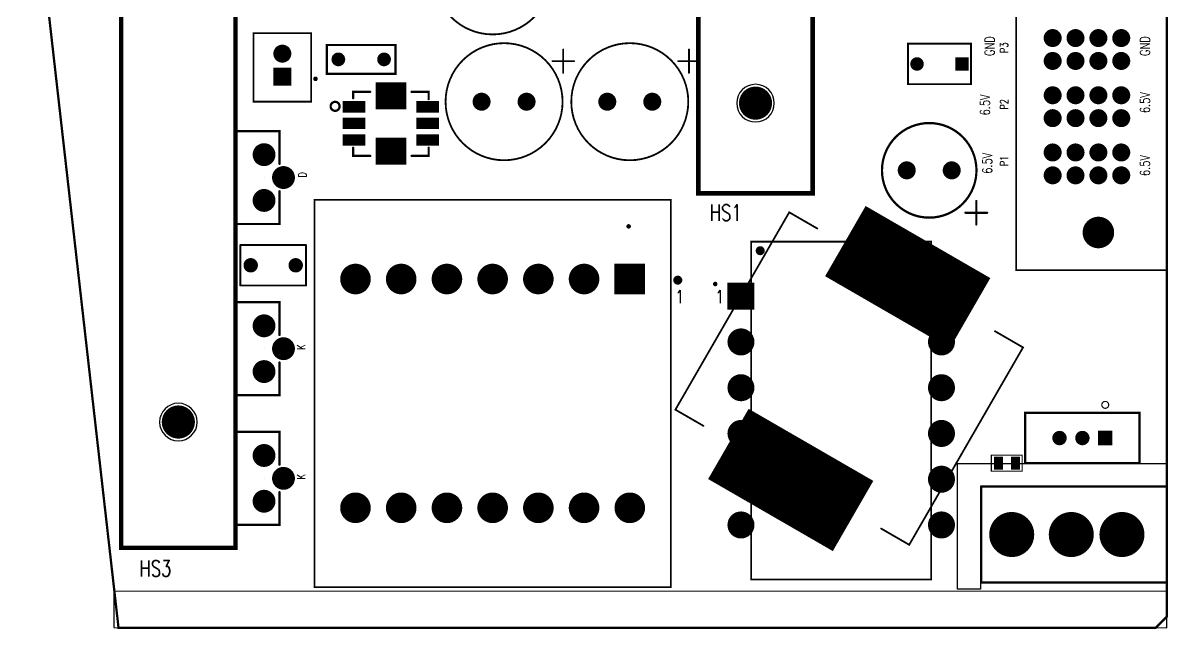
# Model space of a CAD drawing. Extents: x 0 to 127, y 0 to 167.
# Drawn here: x -0.1 to 127.1, y -0.1 to 67.2 of the extents above; entities that cross this region are included whole.
import ezdxf

# ---------------------------------------------------------------- set-up
doc = ezdxf.new("R2010")
doc.units = 0
for name, pattern in [('KEEPOUT_00011110$0', [2, 1, 1]), ('KEEPOUT_10000000$0', [2, 1, 1]), ('KEEPOUT_10011000$0', [2, 1, 1]), ('KEEPOUT_11000000$15000000', [2, 1, 1])]:
    doc.linetypes.add(name, pattern=pattern)
for name, color, linetype in [('2D_LINE_126', 222, 'CONTINUOUS'), ('BOARD_OUTLINE_00', 254, 'CONTINUOUS'), ('DRIL_NPLTE_THRU_01', 3, 'CONTINUOUS'), ('DRIL_PLTE_THRU_01', 3, 'CONTINUOUS'), ('DRIL_SYMBOL', 254, 'CONTINUOUS'), ('KEEPOUT_00', 1, 'CONTINUOUS'), ('KEEPOUT_01', 1, 'CONTINUOUS'), ('PADS_INNER', 106, 'CONTINUOUS'), ('PADS_TOP', 106, 'CONTINUOUS'), ('PART_TOP_2DLINE_126', 222, 'CONTINUOUS'), ('PART_TOP_TEXT_126', 222, 'CONTINUOUS'), ('TAG_00', 254, 'CONTINUOUS'), ('TAG_01', 254, 'CONTINUOUS'), ('TEXT_126', 222, 'CONTINUOUS')]:
    doc.layers.add(name, color=color, linetype=linetype)
doc.styles.add('W0$127', font='simplex', dxfattribs={"width": 0.75})
doc.styles.add('W0$1524', font='simplex', dxfattribs={"width": 0.75})
doc.styles.add('W0$2032', font='simplex', dxfattribs={"width": 0.75})
doc.styles.add('W0$254', font='simplex', dxfattribs={"width": 0.75})

# ---------------------------------------------------------------- blocks, each defined once
blk = doc.blocks.new('SMOOTH_0$254')
at = {"const_width": 0.127}
blk.add_lwpolyline([(-0.0635, 0, 1), (0.0635, 0, 1)], format="xyb", close=True, dxfattribs=at)
blk = doc.blocks.new('BOARD_3329')
at = {"layer": 'BOARD_OUTLINE_00', "const_width": 0.254}
blk.add_lwpolyline([(5.588, -10.84199), (10.58799, -5.842), (131.318, -5.842), (132.588, -7.112), (132.588, -156.972), (131.318, -158.242), (16.088106, -158.242), (5.588, -65.8368)], close=True, dxfattribs=at)
at = {"layer": 'BOARD_OUTLINE_00'}
for p in [(10.58799, -5.842), (131.318, -5.842), (132.588, -7.112), (5.588, -10.84199), (5.588, -65.8368), (132.588, -156.972), (16.088106, -158.242), (131.318, -158.242)]:
    blk.add_blockref('SMOOTH_0$254', p, dxfattribs=at)
blk = doc.blocks.new('SMOOTH_0$508')
at = {"const_width": 0.254}
blk.add_lwpolyline([(-0.127, 0, 1), (0.127, 0, 1)], format="xyb", close=True, dxfattribs=at)
blk = doc.blocks.new('DRAWING_3381')
at = {"layer": '2D_LINE_126', "const_width": 0.508}
blk.add_lwpolyline([(0, 0), (12.7, 0), (12.7, -108.585), (0, -108.585)], close=True, dxfattribs=at)
at = {"layer": '2D_LINE_126'}
for p in [(0, 0), (12.7, 0), (0, -108.585), (12.7, -108.585)]:
    blk.add_blockref('SMOOTH_0$508', p, dxfattribs=at)
blk = doc.blocks.new('DRAWING_3383')
at = {"layer": '2D_LINE_126', "const_width": 0.508}
blk.add_lwpolyline([(0, 0), (12.7, 0), (12.7, -83.82), (0, -83.82)], close=True, dxfattribs=at)
at = {"layer": '2D_LINE_126'}
for p in [(0, 0), (12.7, 0), (0, -83.82), (12.7, -83.82)]:
    blk.add_blockref('SMOOTH_0$508', p, dxfattribs=at)
blk = doc.blocks.new('KEEPOUT_17')
at = {"layer": 'KEEPOUT_01', "linetype": 'KEEPOUT_11000000$15000000'}
blk.add_lwpolyline([(9.525, -19.685), (9.525, 88.9), (-3.175, 88.9), (-3.175, -19.685)], close=True, dxfattribs=at)
blk = doc.blocks.new('KEEPOUT_32')
at = {"layer": 'KEEPOUT_00', "linetype": 'KEEPOUT_10000000$0'}
blk.add_lwpolyline([(-48.46, 0.04), (68.58, 0), (68.58, 4.03), (-48.46, 4.07)], close=True, dxfattribs=at)
blk = doc.blocks.new('KEEPOUT_43')
at = {"layer": 'KEEPOUT_01', "linetype": 'KEEPOUT_10000000$0'}
blk.add_lwpolyline([(0, 0), (0, 83.82), (12.7, 83.82), (12.7, 0)], close=True, dxfattribs=at)
blk = doc.blocks.new('KEEPOUT_3332')
at = {"layer": 'KEEPOUT_01', "linetype": 'KEEPOUT_10011000$0'}
blk.add_lwpolyline([(-0.1016, -0.381), (-2.667, -0.381), (-2.667, 13.5636), (20.4978, 13.5636), (20.4978, 11.0236), (-0.1016, 11.0236)], close=True, dxfattribs=at)
blk = doc.blocks.new('SMOOTH_0$25')
at = {"const_width": 0.125}
blk.add_lwpolyline([(-0.0625, 0, 1), (0.0625, 0, 1)], format="xyb", close=True, dxfattribs=at)
blk = doc.blocks.new('PART_BODY_TOP_3374')
at = {"layer": 'PART_TOP_2DLINE_126', "const_width": 0.25}
blk.add_lwpolyline([(-1.524, -1.7145), (-5.1562, -1.7145), (-5.1562, 3.1115), (5.1562, 3.1115), (5.1562, -1.7145), (1.524, -1.7145)], dxfattribs=at)
at = {"layer": 'TAG_00'}
blk.add_lwpolyline([(0, 0), (0, 0)], dxfattribs=at)
at = {"layer": 'TAG_01'}
blk.add_lwpolyline([(0, 0), (0, 0)], dxfattribs=at)
at = {"layer": 'PART_TOP_2DLINE_126'}
for p in [(-5.1562, 3.1115), (5.1562, 3.1115), (-5.1562, -1.7145), (-1.524, -1.7145), (1.524, -1.7145), (5.1562, -1.7145)]:
    blk.add_blockref('SMOOTH_0$25', p, dxfattribs=at)
at = {"layer": 'PART_TOP_TEXT_126', "style": 'W0$127', "width": 0.75}
blk.add_text('D', height=0.889, dxfattribs=at).set_placement((0, -4.699))
blk = doc.blocks.new('DRIL_SYMBOL_1$4')
at = {"layer": 'DRIL_SYMBOL', "const_width": 0.0508}
for points in [[(-0.254, 0), (0.254, 0)], [(0, -0.254), (0, 0.254)]]:
    blk.add_lwpolyline(points, dxfattribs=at)
blk = doc.blocks.new('DRIL_HOLE_1$4')
at = {"const_width": 0.7}
blk.add_lwpolyline([(-0.35, 0, 1), (0.35, 0, 1)], format="xyb", close=True, dxfattribs=at)
blk.add_blockref('DRIL_SYMBOL_1$4', (0, 0))
blk = doc.blocks.new('PAD_3')
at = {"const_width": 1.27}
blk.add_lwpolyline([(0, -0.635, 1), (0, 0.635, 1)], format="xyb", close=True, dxfattribs=at)
blk = doc.blocks.new('STK_TOP_22')
at = {"layer": 'DRIL_PLTE_THRU_01'}
blk.add_blockref('DRIL_HOLE_1$4', (0, 0), dxfattribs=at)
at = {"layer": 'PADS_INNER'}
blk.add_blockref('PAD_3', (0, 0), dxfattribs=at)
at = {"layer": 'PADS_TOP'}
blk.add_blockref('PAD_3', (0, 0), dxfattribs=at)
blk = doc.blocks.new('SYM_TOP_44')
for name, p in [('PART_BODY_TOP_3374', (0, 0)), ('STK_TOP_22', (-2.54, 0)), ('STK_TOP_22', (2.54, 0)), ('STK_TOP_22', (0, -2.159))]:
    blk.add_blockref(name, p)
blk = doc.blocks.new('PART_TOP_25')
blk.add_blockref('SYM_TOP_44', (0, 0))
blk = doc.blocks.new('PART_BODY_TOP_3338')
at = {"layer": 'PART_TOP_2DLINE_126', "const_width": 0.25}
blk.add_lwpolyline([(-1.524, -1.7145), (-5.1562, -1.7145), (-5.1562, 3.1115), (5.1562, 3.1115), (5.1562, -1.7145), (1.524, -1.7145)], dxfattribs=at)
at = {"layer": 'TAG_00'}
blk.add_lwpolyline([(0, 0), (0, 0)], dxfattribs=at)
at = {"layer": 'TAG_01'}
blk.add_lwpolyline([(0, 0), (0, 0)], dxfattribs=at)
at = {"layer": 'PART_TOP_2DLINE_126'}
for p in [(-5.1562, 3.1115), (5.1562, 3.1115), (-5.1562, -1.7145), (-1.524, -1.7145), (1.524, -1.7145), (5.1562, -1.7145)]:
    blk.add_blockref('SMOOTH_0$25', p, dxfattribs=at)
at = {"layer": 'PART_TOP_TEXT_126', "style": 'W0$127', "width": 0.75}
blk.add_text('K', height=0.889, dxfattribs=at).set_placement((-0.127, -4.572))
blk = doc.blocks.new('SYM_TOP_8')
for name, p in [('PART_BODY_TOP_3338', (0, 0)), ('STK_TOP_22', (-2.54, 0)), ('STK_TOP_22', (2.54, 0)), ('STK_TOP_22', (0, -2.159))]:
    blk.add_blockref(name, p)
blk = doc.blocks.new('PART_TOP_26')
blk.add_blockref('SYM_TOP_8', (0, 0))
blk = doc.blocks.new('PART_TOP_27')
blk.add_blockref('SYM_TOP_8', (0, 0))
blk = doc.blocks.new('SMOOTH_0$2032')
at = {"const_width": 0.1016}
blk.add_lwpolyline([(-0.0508, 0, 1), (0.0508, 0, 1)], format="xyb", close=True, dxfattribs=at)
blk = doc.blocks.new('PART_BODY_TOP_3336')
at = {"layer": 'PART_TOP_2DLINE_126', "const_width": 0.203}
blk.add_lwpolyline([(-3.5, 2.25), (3.5, 2.25), (3.5, -2.25), (-3.5, -2.25)], close=True, dxfattribs=at)
at = {"layer": 'PART_TOP_2DLINE_126'}
for p in [(-3.5, 2.25), (3.5, 2.25), (-3.5, -2.25), (3.5, -2.25)]:
    blk.add_blockref('SMOOTH_0$2032', p, dxfattribs=at)
blk = doc.blocks.new('DRIL_SYMBOL_0$8')
at = {"layer": 'DRIL_SYMBOL', "const_width": 0.0508}
for points in [[(-0.254, 0), (0.254, 0)], [(0, -0.254), (0, 0.254)]]:
    blk.add_lwpolyline(points, dxfattribs=at)
blk = doc.blocks.new('DRIL_HOLE_0$8')
at = {"const_width": 0.4}
blk.add_lwpolyline([(-0.2, 0, 1), (0.2, 0, 1)], format="xyb", close=True, dxfattribs=at)
blk.add_blockref('DRIL_SYMBOL_0$8', (0, 0))
blk = doc.blocks.new('PAD_8')
at = {"const_width": 0.75}
blk.add_lwpolyline([(0, -0.375, 1), (0, 0.375, 1)], format="xyb", close=True, dxfattribs=at)
blk = doc.blocks.new('PAD_11')
at = {"const_width": 1.5}
blk.add_lwpolyline([(-0.75, 0), (0.75, 0)], dxfattribs=at)
blk = doc.blocks.new('STK_TOP_9')
at = {"layer": 'DRIL_PLTE_THRU_01'}
blk.add_blockref('DRIL_HOLE_0$8', (0, 0), dxfattribs=at)
at = {"layer": 'PADS_INNER'}
blk.add_blockref('PAD_8', (0, 0), dxfattribs=at)
at = {"layer": 'PADS_TOP'}
blk.add_blockref('PAD_11', (0, 0), dxfattribs=at)
blk = doc.blocks.new('STK_TOP_10')
at = {"layer": 'DRIL_PLTE_THRU_01'}
blk.add_blockref('DRIL_HOLE_0$8', (0, 0), dxfattribs=at)
at = {"layer": 'PADS_INNER'}
blk.add_blockref('PAD_8', (0, 0), dxfattribs=at)
at = {"layer": 'PADS_TOP'}
blk.add_blockref('PAD_8', (0, 0), dxfattribs=at)
blk = doc.blocks.new('SYM_TOP_6')
for name, p in [('PART_BODY_TOP_3336', (0, 0)), ('STK_TOP_9', (-2.5, 0)), ('STK_TOP_10', (2.5, 0))]:
    blk.add_blockref(name, p)
blk = doc.blocks.new('PART_TOP_64')
blk.add_blockref('SYM_TOP_6', (0, 0))
blk = doc.blocks.new('SMOOTH_0$249936')
at = {"const_width": 0.124968}
blk.add_lwpolyline([(-0.062484, 0, 1), (0.062484, 0, 1)], format="xyb", close=True, dxfattribs=at)
blk = doc.blocks.new('PART_BODY_TOP_3350')
at = {"layer": 'PART_TOP_2DLINE_126', "const_width": 0.25}
blk.add_lwpolyline([(-3.81, 1.6), (3.81, 1.6), (3.81, -1.6), (-3.81, -1.6), (-3.81, 1.6)], dxfattribs=at)
at = {"layer": 'PART_TOP_2DLINE_126'}
for p in [(-3.81, 1.6), (-3.81, 1.6), (3.81, 1.6), (-3.81, -1.6), (3.81, -1.6)]:
    blk.add_blockref('SMOOTH_0$249936', p, dxfattribs=at)
blk = doc.blocks.new('DRIL_SYMBOL_0$8128')
at = {"layer": 'DRIL_SYMBOL', "const_width": 0.0508}
for points in [[(-0.254, 0), (0.254, 0)], [(0, -0.254), (0, 0.254)]]:
    blk.add_lwpolyline(points, dxfattribs=at)
blk = doc.blocks.new('DRIL_HOLE_0$8128')
at = {"const_width": 0.4064}
blk.add_lwpolyline([(-0.2032, 0, 1), (0.2032, 0, 1)], format="xyb", close=True, dxfattribs=at)
blk.add_blockref('DRIL_SYMBOL_0$8128', (0, 0))
blk = doc.blocks.new('PAD_12')
at = {"const_width": 0.762}
blk.add_lwpolyline([(0, -0.381, 1), (0, 0.381, 1)], format="xyb", close=True, dxfattribs=at)
blk = doc.blocks.new('STK_TOP_51')
at = {"layer": 'DRIL_PLTE_THRU_01'}
blk.add_blockref('DRIL_HOLE_0$8128', (0, 0), dxfattribs=at)
at = {"layer": 'PADS_INNER'}
blk.add_blockref('PAD_12', (0, 0), dxfattribs=at)
at = {"layer": 'PADS_TOP'}
blk.add_blockref('PAD_12', (0, 0), dxfattribs=at)
blk = doc.blocks.new('SYM_TOP_20')
for name, p in [('PART_BODY_TOP_3350', (0, 0)), ('STK_TOP_51', (-2.54, 0)), ('STK_TOP_51', (2.54, 0))]:
    blk.add_blockref(name, p)
blk = doc.blocks.new('PART_TOP_73')
blk.add_blockref('SYM_TOP_20', (0, 0))
blk = doc.blocks.new('PART_BODY_TOP_3345')
at = {"layer": 'PART_TOP_2DLINE_126', "const_width": 0.25}
blk.add_lwpolyline([(-5.325, -5), (5.325, -5), (5.325, 15.63), (-5.325, 15.63)], close=True, dxfattribs=at)
at = {"layer": 'PART_TOP_2DLINE_126'}
for p in [(-5.325, 15.63), (5.325, 15.63), (-5.325, -5), (5.325, -5)]:
    blk.add_blockref('SMOOTH_0$25', p, dxfattribs=at)
blk = doc.blocks.new('DRIL_SYMBOL_4')
at = {"layer": 'DRIL_SYMBOL', "const_width": 0.0508}
for points in [[(-0.254, 0), (0.254, 0)], [(0, -0.254), (0, 0.254)]]:
    blk.add_lwpolyline(points, dxfattribs=at)
blk = doc.blocks.new('DRIL_HOLE_4')
at = {"const_width": 2}
blk.add_lwpolyline([(-1, 0, 1), (1, 0, 1)], format="xyb", close=True, dxfattribs=at)
blk.add_blockref('DRIL_SYMBOL_4', (0, 0))
blk = doc.blocks.new('PAD_4')
at = {"const_width": 2.5}
blk.add_lwpolyline([(0, -1.25, 1), (0, 1.25, 1)], format="xyb", close=True, dxfattribs=at)
blk = doc.blocks.new('STK_TOP_37')
at = {"layer": 'DRIL_PLTE_THRU_01'}
blk.add_blockref('DRIL_HOLE_4', (0, 0), dxfattribs=at)
at = {"layer": 'PADS_INNER'}
blk.add_blockref('PAD_4', (0, 0), dxfattribs=at)
at = {"layer": 'PADS_TOP'}
blk.add_blockref('PAD_4', (0, 0), dxfattribs=at)
blk = doc.blocks.new('SYM_TOP_15')
for name, p in [('PART_BODY_TOP_3345', (0, 0)), ('STK_TOP_37', (0, 12.25)), ('STK_TOP_37', (0, 5.63)), ('STK_TOP_37', (0, 0))]:
    blk.add_blockref(name, p)
blk = doc.blocks.new('PART_TOP_74')
blk.add_blockref('SYM_TOP_15', (0, 0))
blk = doc.blocks.new('PART_BODY_TOP_3348')
at = {"layer": 'KEEPOUT_00', "linetype": 'KEEPOUT_00011110$0'}
blk.add_lwpolyline([(2.09, 0, 1), (-2.09, 0, 1)], format="xyb", close=True, dxfattribs=at)
blk = doc.blocks.new('DRIL_SYMBOL_3$68')
at = {"layer": 'DRIL_SYMBOL', "const_width": 0.0508}
for points in [[(-0.254, 0), (0.254, 0)], [(0, -0.254), (0, 0.254)]]:
    blk.add_lwpolyline(points, dxfattribs=at)
blk = doc.blocks.new('DRIL_HOLE_3$68')
at = {"const_width": 1.84}
blk.add_lwpolyline([(-0.92, 0, 1), (0.92, 0, 1)], format="xyb", close=True, dxfattribs=at)
blk.add_blockref('DRIL_SYMBOL_3$68', (0, 0))
blk = doc.blocks.new('PAD_0')
blk.add_lwpolyline([(0, 0, 1), (0, 0, 1)], format="xyb", close=True)
blk = doc.blocks.new('STK_TOP_42')
at = {"layer": 'DRIL_NPLTE_THRU_01'}
blk.add_blockref('DRIL_HOLE_3$68', (0, 0), dxfattribs=at)
at = {"layer": 'PADS_INNER'}
blk.add_blockref('PAD_0', (0, 0), dxfattribs=at)
at = {"layer": 'PADS_TOP'}
blk.add_blockref('PAD_0', (0, 0), dxfattribs=at)
blk = doc.blocks.new('SYM_TOP_18')
for name in ['PART_BODY_TOP_3348', 'STK_TOP_42']:
    blk.add_blockref(name, (0, 0))
blk = doc.blocks.new('PART_TOP_103')
blk.add_blockref('SYM_TOP_18', (0, 0))
blk = doc.blocks.new('SMOOTH_0$127')
at = {"const_width": 0.0635}
blk.add_lwpolyline([(-0.03175, 0, 1), (0.03175, 0, 1)], format="xyb", close=True, dxfattribs=at)
blk = doc.blocks.new('PART_BODY_TOP_3356')
at = {"layer": 'PART_TOP_2DLINE_126', "const_width": 0.127}
blk.add_lwpolyline([(-0.889, -1.7272), (-0.889, 1.7018), (0.889, 1.7018), (0.889, -1.7272)], close=True, dxfattribs=at)
at = {"layer": 'PART_TOP_2DLINE_126'}
for p in [(-0.889, 1.7018), (0.889, 1.7018), (-0.889, -1.7272), (0.889, -1.7272)]:
    blk.add_blockref('SMOOTH_0$127', p, dxfattribs=at)
blk = doc.blocks.new('DRIL_HOLE_0')
blk.add_lwpolyline([(0, 0, 1), (0, 0, 1)], format="xyb", close=True)
blk = doc.blocks.new('PAD_2')
at = {"const_width": 1}
blk.add_lwpolyline([(-0.725, 0), (0.725, 0)], dxfattribs=at)
blk = doc.blocks.new('STK_TOP_25')
at = {"layer": 'DRIL_NPLTE_THRU_01'}
blk.add_blockref('DRIL_HOLE_0', (0, 0), dxfattribs=at)
at = {"layer": 'PADS_INNER'}
blk.add_blockref('PAD_0', (0, 0), dxfattribs=at)
at = {"layer": 'PADS_TOP'}
blk.add_blockref('PAD_2', (0, 0), dxfattribs=at)
blk = doc.blocks.new('SYM_TOP_26')
for name, p in [('STK_TOP_25', (0, 0.95)), ('PART_BODY_TOP_3356', (0, 0)), ('STK_TOP_25', (0, -0.95))]:
    blk.add_blockref(name, p)
blk = doc.blocks.new('PART_TOP_113')
blk.add_blockref('SYM_TOP_26', (0, 0))
blk = doc.blocks.new('PART_TOP_115')
blk.add_blockref('SYM_TOP_18', (0, 0))
blk = doc.blocks.new('SMOOTH_0$2')
at = {"const_width": 0.1}
blk.add_lwpolyline([(-0.05, 0, 1), (0.05, 0, 1)], format="xyb", close=True, dxfattribs=at)
blk = doc.blocks.new('PART_BODY_TOP_3357')
at = {"layer": 'PART_TOP_2DLINE_126', "const_width": 0.2}
for points in [[(-12.65, 11.4), (-12.65, 15), (12.65, 15), (12.65, 11.4)], [(-12.65, -11.4), (-12.65, -15), (12.65, -15), (12.65, -11.4)]]:
    blk.add_lwpolyline(points, dxfattribs=at)
at = {"layer": 'PART_TOP_2DLINE_126'}
for p in [(-12.65, 15), (12.65, 15), (-12.65, 11.4), (12.65, 11.4), (-12.65, -11.4), (12.65, -11.4), (-12.65, -15), (12.65, -15)]:
    blk.add_blockref('SMOOTH_0$2', p, dxfattribs=at)
blk = doc.blocks.new('PAD_16')
at = {"const_width": 9}
blk.add_lwpolyline([(-8, 0), (8, 0)], dxfattribs=at)
blk = doc.blocks.new('STK_TOP_75')
at = {"layer": 'DRIL_NPLTE_THRU_01'}
blk.add_blockref('DRIL_HOLE_0', (0, 0), dxfattribs=at)
at = {"layer": 'PADS_INNER'}
blk.add_blockref('PAD_0', (0, 0), dxfattribs=at)
at = {"layer": 'PADS_TOP', "rotation": 90}
blk.add_blockref('PAD_16', (0, 0), dxfattribs=at)
blk = doc.blocks.new('SYM_TOP_27')
for name, p in [('PART_BODY_TOP_3357', (0, 0)), ('STK_TOP_75', (-13, 0)), ('STK_TOP_75', (13, 0))]:
    blk.add_blockref(name, p)
blk = doc.blocks.new('PART_TOP_116')
blk.add_blockref('SYM_TOP_27', (0, 0))
blk = doc.blocks.new('PART_BODY_TOP_3358')
at = {"layer": 'PART_TOP_2DLINE_126', "const_width": 0.2}
blk.add_lwpolyline([(3.2, -2.784), (3.2, 4.816), (-3.2, 4.816), (-3.2, -2.784)], close=True, dxfattribs=at)
at = {"layer": 'PART_TOP_2DLINE_126', "const_width": 0.25}
blk.add_lwpolyline([(3.558, -0.254, 1), (3.808, -0.254, 1)], format="xyb", close=True, dxfattribs=at)
at = {"layer": 'PART_TOP_2DLINE_126'}
for p in [(-3.2, 4.816), (3.2, 4.816), (-3.2, -2.784), (3.2, -2.784)]:
    blk.add_blockref('SMOOTH_0$2', p, dxfattribs=at)
blk = doc.blocks.new('DRIL_SYMBOL_1$1')
at = {"layer": 'DRIL_SYMBOL', "const_width": 0.0508}
for points in [[(-0.254, 0), (0.254, 0)], [(0, -0.254), (0, 0.254)]]:
    blk.add_lwpolyline(points, dxfattribs=at)
blk = doc.blocks.new('DRIL_HOLE_1$1')
at = {"const_width": 0.55}
blk.add_lwpolyline([(-0.275, 0, 1), (0.275, 0, 1)], format="xyb", close=True, dxfattribs=at)
blk.add_blockref('DRIL_SYMBOL_1$1', (0, 0))
blk = doc.blocks.new('PAD_17')
at = {"const_width": 1}
blk.add_lwpolyline([(0, -0.5, 1), (0, 0.5, 1)], format="xyb", close=True, dxfattribs=at)
blk = doc.blocks.new('PAD_20')
at = {"const_width": 2}
blk.add_lwpolyline([(-1, 0), (1, 0)], dxfattribs=at)
blk = doc.blocks.new('STK_TOP_81')
at = {"layer": 'DRIL_PLTE_THRU_01'}
blk.add_blockref('DRIL_HOLE_1$1', (0, 0), dxfattribs=at)
at = {"layer": 'PADS_INNER'}
blk.add_blockref('PAD_17', (0, 0), dxfattribs=at)
at = {"layer": 'PADS_TOP'}
blk.add_blockref('PAD_20', (0, 0), dxfattribs=at)
blk = doc.blocks.new('STK_TOP_80')
at = {"layer": 'DRIL_PLTE_THRU_01'}
blk.add_blockref('DRIL_HOLE_1$1', (0, 0), dxfattribs=at)
at = {"layer": 'PADS_INNER'}
blk.add_blockref('PAD_17', (0, 0), dxfattribs=at)
at = {"layer": 'PADS_TOP'}
blk.add_blockref('PAD_17', (0, 0), dxfattribs=at)
blk = doc.blocks.new('SYM_TOP_28')
for name, p in [('PART_BODY_TOP_3358', (0, 0)), ('STK_TOP_80', (0, 2.54)), ('STK_TOP_81', (0, 0))]:
    blk.add_blockref(name, p)
blk = doc.blocks.new('PART_TOP_120')
blk.add_blockref('SYM_TOP_28', (0, 0))
blk = doc.blocks.new('PART_BODY_TOP_3361')
at = {"layer": 'PART_TOP_2DLINE_126', "const_width": 0.25}
for points in [[(-2.7, 4.192), (-3.507, 4.192), (-3.507, 2.3)], [(3.605, 2.3), (3.605, 4.192), (2.7, 4.192)], [(-3.507, -2.3), (-3.507, -4.19), (-2.8, -4.19)], [(2.7, -4.19), (3.605, -4.19), (3.605, -2.3)]]:
    blk.add_lwpolyline(points, dxfattribs=at)
blk.add_lwpolyline([(-2.4, -6.2, 1), (-1.4, -6.2, 1)], format="xyb", close=True, dxfattribs=at)
at = {"layer": 'PART_TOP_2DLINE_126'}
for p in [(-3.507, 4.192), (-2.7, 4.192), (2.7, 4.192), (3.605, 4.192), (-3.507, 2.3), (3.605, 2.3), (-3.507, -2.3), (3.605, -2.3), (-3.507, -4.19), (-2.8, -4.19), (2.7, -4.19), (3.605, -4.19)]:
    blk.add_blockref('SMOOTH_0$25', p, dxfattribs=at)
blk = doc.blocks.new('PAD_24')
at = {"const_width": 1.27}
blk.add_lwpolyline([(-1.26, 0), (1.26, 0)], dxfattribs=at)
blk = doc.blocks.new('STK_TOP_87')
at = {"layer": 'DRIL_NPLTE_THRU_01'}
blk.add_blockref('DRIL_HOLE_0', (0, 0), dxfattribs=at)
at = {"layer": 'PADS_INNER'}
blk.add_blockref('PAD_0', (0, 0), dxfattribs=at)
at = {"layer": 'PADS_TOP', "rotation": 90}
blk.add_blockref('PAD_24', (0, 0), dxfattribs=at)
blk = doc.blocks.new('PAD_25')
at = {"const_width": 3}
blk.add_lwpolyline([(-1.7, 0), (1.7, 0)], dxfattribs=at)
blk = doc.blocks.new('STK_TOP_88')
at = {"layer": 'DRIL_NPLTE_THRU_01'}
blk.add_blockref('DRIL_HOLE_0', (0, 0), dxfattribs=at)
at = {"layer": 'PADS_INNER'}
blk.add_blockref('PAD_0', (0, 0), dxfattribs=at)
at = {"layer": 'PADS_TOP', "rotation": 90}
blk.add_blockref('PAD_25', (0, 0), dxfattribs=at)
blk = doc.blocks.new('SYM_TOP_31')
for name, p in [('STK_TOP_87', (-1.85, 4.1)), ('STK_TOP_87', (0, 4.1)), ('STK_TOP_87', (1.85, 4.1)), ('PART_BODY_TOP_3361', (0, 0)), ('STK_TOP_88', (-3.07, 0)), ('STK_TOP_88', (3.07, 0)), ('STK_TOP_87', (-1.85, -4.1)), ('STK_TOP_87', (0, -4.1)), ('STK_TOP_87', (1.85, -4.1))]:
    blk.add_blockref(name, p)
blk = doc.blocks.new('PART_TOP_142')
blk.add_blockref('SYM_TOP_31', (0, 0))
blk = doc.blocks.new('PART_BODY_TOP_3362')
at = {"layer": 'PART_TOP_2DLINE_126', "const_width": 0.2}
blk.add_lwpolyline([(-10, -18.75), (10, -18.75), (10, 18.75), (-10, 18.75)], close=True, dxfattribs=at)
at = {"layer": 'PART_TOP_2DLINE_126'}
for points, const_width in [([(-9.25, 17.75, 1), (-8.75, 17.75, 1)], 0.5), ([(-14.125, 14.05, 1), (-13.875, 14.05, 1)], 0.25)]:
    blk.add_lwpolyline(points, format="xyb", close=True, dxfattribs=dict(at, const_width=const_width))
for p in [(-10, 18.75), (10, 18.75), (-10, -18.75), (10, -18.75)]:
    blk.add_blockref('SMOOTH_0$2', p, dxfattribs=at)
blk = doc.blocks.new('PAD_26')
at = {"const_width": 1.5}
blk.add_lwpolyline([(0, -0.75, 1), (0, 0.75, 1)], format="xyb", close=True, dxfattribs=at)
blk = doc.blocks.new('PAD_29')
at = {"const_width": 3}
blk.add_lwpolyline([(-1.5, 0), (1.5, 0)], dxfattribs=at)
blk = doc.blocks.new('STK_TOP_90')
at = {"layer": 'DRIL_PLTE_THRU_01'}
blk.add_blockref('DRIL_HOLE_1$1', (0, 0), dxfattribs=at)
at = {"layer": 'PADS_INNER'}
blk.add_blockref('PAD_26', (0, 0), dxfattribs=at)
at = {"layer": 'PADS_TOP'}
blk.add_blockref('PAD_29', (0, 0), dxfattribs=at)
blk = doc.blocks.new('STK_TOP_89')
at = {"layer": 'DRIL_PLTE_THRU_01'}
blk.add_blockref('DRIL_HOLE_1$1', (0, 0), dxfattribs=at)
at = {"layer": 'PADS_INNER'}
blk.add_blockref('PAD_26', (0, 0), dxfattribs=at)
at = {"layer": 'PADS_TOP'}
blk.add_blockref('PAD_26', (0, 0), dxfattribs=at)
blk = doc.blocks.new('SYM_TOP_32')
for name, p in [('PART_BODY_TOP_3362', (0, 0)), ('STK_TOP_90', (-11.14, 12.7)), ('STK_TOP_89', (11.14, 12.7)), ('STK_TOP_89', (-11.14, 7.62)), ('STK_TOP_89', (11.14, 7.62)), ('STK_TOP_89', (-11.14, 2.54)), ('STK_TOP_89', (11.14, 2.54)), ('STK_TOP_89', (-11.14, -2.54)), ('STK_TOP_89', (11.14, -2.54)), ('STK_TOP_89', (-11.14, -7.62)), ('STK_TOP_89', (11.14, -7.62)), ('STK_TOP_89', (-11.14, -12.7)), ('STK_TOP_89', (11.14, -12.7))]:
    blk.add_blockref(name, p)
blk = doc.blocks.new('PART_TOP_143')
blk.add_blockref('SYM_TOP_32', (0, 0))
blk = doc.blocks.new('PART_BODY_TOP_3363')
at = {"layer": 'PART_TOP_2DLINE_126'}
for points, const_width in [([(-12.823, 20.574, 1), (-12.323, 20.574, 1)], 0.5), ([(-18.667, 15.113, 1), (-18.417, 15.113, 1)], 0.25)]:
    blk.add_lwpolyline(points, format="xyb", close=True, dxfattribs=dict(at, const_width=const_width))
at = {"layer": 'PART_TOP_2DLINE_126', "const_width": 0.2}
blk.add_lwpolyline([(-21.5, -19.8), (21.5, -19.8), (21.5, 19.8), (-21.5, 19.8)], close=True, dxfattribs=at)
at = {"layer": 'PART_TOP_2DLINE_126'}
for p in [(-21.5, 19.8), (21.5, 19.8), (-21.5, -19.8), (21.5, -19.8)]:
    blk.add_blockref('SMOOTH_0$2', p, dxfattribs=at)
blk = doc.blocks.new('DRIL_SYMBOL_1$6')
at = {"layer": 'DRIL_SYMBOL', "const_width": 0.0508}
for points in [[(-0.254, 0), (0.254, 0)], [(0, -0.254), (0, 0.254)]]:
    blk.add_lwpolyline(points, dxfattribs=at)
blk = doc.blocks.new('DRIL_HOLE_1$6')
at = {"const_width": 0.8}
blk.add_lwpolyline([(-0.4, 0, 1), (0.4, 0, 1)], format="xyb", close=True, dxfattribs=at)
blk.add_blockref('DRIL_SYMBOL_1$6', (0, 0))
blk = doc.blocks.new('PAD_30')
at = {"const_width": 1.7}
blk.add_lwpolyline([(0, -0.85, 1), (0, 0.85, 1)], format="xyb", close=True, dxfattribs=at)
blk = doc.blocks.new('PAD_33')
at = {"const_width": 3.4}
blk.add_lwpolyline([(-1.7, 0), (1.7, 0)], dxfattribs=at)
blk = doc.blocks.new('STK_TOP_92')
at = {"layer": 'DRIL_PLTE_THRU_01'}
blk.add_blockref('DRIL_HOLE_1$6', (0, 0), dxfattribs=at)
at = {"layer": 'PADS_INNER'}
blk.add_blockref('PAD_30', (0, 0), dxfattribs=at)
at = {"layer": 'PADS_TOP'}
blk.add_blockref('PAD_33', (0, 0), dxfattribs=at)
blk = doc.blocks.new('STK_TOP_91')
at = {"layer": 'DRIL_PLTE_THRU_01'}
blk.add_blockref('DRIL_HOLE_1$6', (0, 0), dxfattribs=at)
at = {"layer": 'PADS_INNER'}
blk.add_blockref('PAD_30', (0, 0), dxfattribs=at)
at = {"layer": 'PADS_TOP'}
blk.add_blockref('PAD_30', (0, 0), dxfattribs=at)
blk = doc.blocks.new('SYM_TOP_33')
for name, p in [('PART_BODY_TOP_3363', (0, 0)), ('STK_TOP_92', (-12.7, 15.24)), ('STK_TOP_91', (12.7, 15.24)), ('STK_TOP_91', (-12.7, 10.16)), ('STK_TOP_91', (12.7, 10.16)), ('STK_TOP_91', (-12.7, 5.08)), ('STK_TOP_91', (12.7, 5.08)), ('STK_TOP_91', (-12.7, 0)), ('STK_TOP_91', (12.7, 0)), ('STK_TOP_91', (-12.7, -5.08)), ('STK_TOP_91', (12.7, -5.08)), ('STK_TOP_91', (-12.7, -10.16)), ('STK_TOP_91', (12.7, -10.16)), ('STK_TOP_91', (-12.7, -15.24)), ('STK_TOP_91', (12.7, -15.24))]:
    blk.add_blockref(name, p)
blk = doc.blocks.new('PART_TOP_144')
blk.add_blockref('SYM_TOP_33', (0, 0))
blk = doc.blocks.new('PART_BODY_TOP_3368')
at = {"layer": 'PART_TOP_2DLINE_126', "const_width": 0.2}
for points in [[(-3.65, 2.25), (3.65, 2.25)], [(-3.65, -2.25), (-3.65, 2.25)], [(3.65, -2.25), (3.65, 2.25)], [(-3.65, -2.25), (3.65, -2.25)]]:
    blk.add_lwpolyline(points, dxfattribs=at)
at = {"layer": 'PART_TOP_2DLINE_126'}
for p in [(-3.65, 2.25), (-3.65, 2.25), (3.65, 2.25), (3.65, 2.25), (-3.65, -2.25), (-3.65, -2.25), (3.65, -2.25), (3.65, -2.25)]:
    blk.add_blockref('SMOOTH_0$2', p, dxfattribs=at)
blk = doc.blocks.new('PAD_38')
at = {"const_width": 0.8}
blk.add_lwpolyline([(0, -0.4, 1), (0, 0.4, 1)], format="xyb", close=True, dxfattribs=at)
blk = doc.blocks.new('STK_TOP_96')
at = {"layer": 'DRIL_PLTE_THRU_01'}
blk.add_blockref('DRIL_HOLE_0$8', (0, 0), dxfattribs=at)
at = {"layer": 'PADS_INNER'}
blk.add_blockref('PAD_38', (0, 0), dxfattribs=at)
at = {"layer": 'PADS_TOP'}
blk.add_blockref('PAD_38', (0, 0), dxfattribs=at)
blk = doc.blocks.new('SYM_TOP_38')
for name, p in [('PART_BODY_TOP_3368', (0, 0)), ('STK_TOP_96', (-2.5, 0)), ('STK_TOP_96', (2.5, 0))]:
    blk.add_blockref(name, p)
blk = doc.blocks.new('PART_TOP_149')
blk.add_blockref('SYM_TOP_38', (0, 0))
blk = doc.blocks.new('PART_BODY_TOP_3375')
at = {"layer": 'PART_TOP_2DLINE_126', "const_width": 0.2}
blk.add_lwpolyline([(6.5, 0, 1), (-6.5, 0, 1)], format="xyb", close=True, dxfattribs=at)
for points in [[(-6.5762, -3.2062), (-6.5762, -5.8062)], [(-5.3762, -4.5062), (-7.7762, -4.5062)]]:
    blk.add_lwpolyline(points, dxfattribs=at)
at = {"layer": 'PART_TOP_2DLINE_126'}
for p in [(-6.5762, -3.2062), (-7.7762, -4.5062), (-5.3762, -4.5062), (-6.5762, -5.8062)]:
    blk.add_blockref('SMOOTH_0$2', p, dxfattribs=at)
blk = doc.blocks.new('STK_TOP_50')
at = {"layer": 'DRIL_PLTE_THRU_01'}
blk.add_blockref('DRIL_HOLE_0$8', (0, 0), dxfattribs=at)
at = {"layer": 'PADS_INNER'}
blk.add_blockref('PAD_17', (0, 0), dxfattribs=at)
at = {"layer": 'PADS_TOP'}
blk.add_blockref('PAD_17', (0, 0), dxfattribs=at)
blk = doc.blocks.new('SYM_TOP_45')
for name, p in [('PART_BODY_TOP_3375', (0, 0)), ('STK_TOP_50', (-2.5, 0)), ('STK_TOP_50', (2.5, 0))]:
    blk.add_blockref(name, p)
blk = doc.blocks.new('PART_TOP_154')
blk.add_blockref('SYM_TOP_45', (0, 0))
blk = doc.blocks.new('PART_TOP_155')
blk.add_blockref('SYM_TOP_45', (0, 0))
blk = doc.blocks.new('PART_TOP_156')
blk.add_blockref('SYM_TOP_45', (0, 0))
blk = doc.blocks.new('PART_BODY_TOP_3349')
at = {"layer": 'PART_TOP_2DLINE_126', "const_width": 0.25}
blk.add_lwpolyline([(5.25, 0, 1), (-5.25, 0, 1)], format="xyb", close=True, dxfattribs=at)
for points in [[(-5.2316, 6.0046), (-5.2316, 3.4046)], [(-4.0316, 4.7046), (-6.4316, 4.7046)]]:
    blk.add_lwpolyline(points, dxfattribs=at)
at = {"layer": 'PART_TOP_2DLINE_126'}
for p in [(-5.2316, 6.0046), (-6.4316, 4.7046), (-4.0316, 4.7046), (-5.2316, 3.4046)]:
    blk.add_blockref('SMOOTH_0$25', p, dxfattribs=at)
blk = doc.blocks.new('SYM_TOP_19')
for name, p in [('PART_BODY_TOP_3349', (0, 0)), ('STK_TOP_50', (-2.5, 0)), ('STK_TOP_50', (2.5, 0))]:
    blk.add_blockref(name, p)
blk = doc.blocks.new('PART_TOP_158')
blk.add_blockref('SYM_TOP_19', (0, 0))
blk = doc.blocks.new('PART_BODY_TOP_3376')
at = {"layer": 'PART_TOP_2DLINE_126', "const_width": 0.2}
blk.add_lwpolyline([(-4.19, -7.62), (68.96, -7.62), (68.96, 9.14), (-4.19, 9.14)], close=True, dxfattribs=at)
at = {"layer": 'PART_TOP_2DLINE_126'}
for p in [(-4.19, 9.14), (68.96, 9.14), (-4.19, -7.62), (68.96, -7.62)]:
    blk.add_blockref('SMOOTH_0$2', p, dxfattribs=at)
at = {"layer": 'PART_TOP_TEXT_126', "style": 'W0$127', "width": 0.75}
for s, p in [('P1', (7.35, 10.04)), ('P2', (13.64, 10.04)), ('P3', (19.92, 10.04)), ('P4', (25.73, 10.1)), ('SIG', (31.84, 10.04)), ('P5', (37.35, 9.92)), ('P6', (43.76, 9.8)), ('P7', (50.22, 9.74)), ('P8', (56.38, 9.69))]:
    blk.add_text(s, height=0.889, dxfattribs=at).set_placement(p)
blk = doc.blocks.new('DRIL_SYMBOL_1')
at = {"layer": 'DRIL_SYMBOL', "const_width": 0.0508}
for points in [[(-0.254, 0), (0.254, 0)], [(0, -0.254), (0, 0.254)]]:
    blk.add_lwpolyline(points, dxfattribs=at)
blk = doc.blocks.new('DRIL_HOLE_1')
at = {"const_width": 0.5}
blk.add_lwpolyline([(-0.25, 0, 1), (0.25, 0, 1)], format="xyb", close=True, dxfattribs=at)
blk.add_blockref('DRIL_SYMBOL_1', (0, 0))
blk = doc.blocks.new('STK_TOP_35')
at = {"layer": 'DRIL_PLTE_THRU_01'}
blk.add_blockref('DRIL_HOLE_1', (0, 0), dxfattribs=at)
at = {"layer": 'PADS_INNER'}
blk.add_blockref('PAD_17', (0, 0), dxfattribs=at)
at = {"layer": 'PADS_TOP'}
blk.add_blockref('PAD_17', (0, 0), dxfattribs=at)
blk = doc.blocks.new('DRIL_SYMBOL_2$5')
at = {"layer": 'DRIL_SYMBOL', "const_width": 0.0508}
for points in [[(-0.254, 0), (0.254, 0)], [(0, -0.254), (0, 0.254)]]:
    blk.add_lwpolyline(points, dxfattribs=at)
blk = doc.blocks.new('DRIL_HOLE_2$5')
at = {"const_width": 1.25}
blk.add_lwpolyline([(-0.625, 0, 1), (0.625, 0, 1)], format="xyb", close=True, dxfattribs=at)
blk.add_blockref('DRIL_SYMBOL_2$5', (0, 0))
blk = doc.blocks.new('PAD_42')
at = {"const_width": 1.75}
blk.add_lwpolyline([(0, -0.875, 1), (0, 0.875, 1)], format="xyb", close=True, dxfattribs=at)
blk = doc.blocks.new('STK_TOP_114')
at = {"layer": 'DRIL_NPLTE_THRU_01'}
blk.add_blockref('DRIL_HOLE_2$5', (0, 0), dxfattribs=at)
at = {"layer": 'PADS_INNER'}
blk.add_blockref('PAD_42', (0, 0), dxfattribs=at)
at = {"layer": 'PADS_TOP'}
blk.add_blockref('PAD_42', (0, 0), dxfattribs=at)
blk = doc.blocks.new('SYM_TOP_46')
for name, p in [('PART_BODY_TOP_3376', (0, 0)), ('STK_TOP_35', (6.345, 5.08)), ('STK_TOP_35', (8.885, 5.08)), ('STK_TOP_35', (12.695, 5.08)), ('STK_TOP_35', (15.235, 5.08)), ('STK_TOP_35', (19.045, 5.08)), ('STK_TOP_35', (21.585, 5.08)), ('STK_TOP_35', (25.395, 5.08)), ('STK_TOP_35', (27.935, 5.08)), ('STK_TOP_35', (31.115, 5.08)), ('STK_TOP_35', (33.655, 5.08)), ('STK_TOP_35', (36.835, 5.08)), ('STK_TOP_35', (39.375, 5.08)), ('STK_TOP_35', (43.185, 5.08)), ('STK_TOP_35', (45.725, 5.08)), ('STK_TOP_35', (49.535, 5.08)), ('STK_TOP_35', (52.075, 5.08)), ('STK_TOP_35', (55.885, 5.08)), ('STK_TOP_35', (58.425, 5.08)), ('STK_TOP_35', (6.345, 2.54)), ('STK_TOP_35', (8.885, 2.54)), ('STK_TOP_35', (12.695, 2.54)), ('STK_TOP_35', (15.235, 2.54)), ('STK_TOP_35', (19.045, 2.54)), ('STK_TOP_35', (21.585, 2.54)), ('STK_TOP_35', (25.395, 2.54)), ('STK_TOP_35', (27.935, 2.54)), ('STK_TOP_35', (31.115, 2.54)), ('STK_TOP_35', (33.655, 2.54)), ('STK_TOP_35', (36.835, 2.54)), ('STK_TOP_35', (39.375, 2.54)), ('STK_TOP_35', (43.185, 2.54)), ('STK_TOP_35', (45.725, 2.54)), ('STK_TOP_35', (49.535, 2.54)), ('STK_TOP_35', (52.075, 2.54)), ('STK_TOP_35', (55.885, 2.54)), ('STK_TOP_35', (58.425, 2.54)), ('STK_TOP_114', (0, 0)), ('STK_TOP_114', (64.77, 0)), ('STK_TOP_35', (6.345, 0)), ('STK_TOP_35', (8.885, 0)), ('STK_TOP_35', (12.695, 0)), ('STK_TOP_35', (15.235, 0)), ('STK_TOP_35', (19.045, 0)), ('STK_TOP_35', (21.585, 0)), ('STK_TOP_35', (25.395, 0)), ('STK_TOP_35', (27.935, 0)), ('STK_TOP_35', (31.115, 0)), ('STK_TOP_35', (33.655, 0)), ('STK_TOP_35', (36.835, 0)), ('STK_TOP_35', (39.375, 0)), ('STK_TOP_35', (43.185, 0)), ('STK_TOP_35', (45.725, 0)), ('STK_TOP_35', (49.535, 0)), ('STK_TOP_35', (52.075, 0)), ('STK_TOP_35', (55.885, 0)), ('STK_TOP_35', (58.425, 0)), ('STK_TOP_35', (6.345, -2.54)), ('STK_TOP_35', (8.885, -2.54)), ('STK_TOP_35', (12.695, -2.54)), ('STK_TOP_35', (15.235, -2.54)), ('STK_TOP_35', (19.045, -2.54)), ('STK_TOP_35', (21.585, -2.54)), ('STK_TOP_35', (25.395, -2.54)), ('STK_TOP_35', (27.935, -2.54)), ('STK_TOP_35', (31.115, -2.54)), ('STK_TOP_35', (33.655, -2.54)), ('STK_TOP_35', (36.835, -2.54)), ('STK_TOP_35', (39.375, -2.54)), ('STK_TOP_35', (43.185, -2.54)), ('STK_TOP_35', (45.725, -2.54)), ('STK_TOP_35', (49.535, -2.54)), ('STK_TOP_35', (52.075, -2.54)), ('STK_TOP_35', (55.885, -2.54)), ('STK_TOP_35', (58.425, -2.54))]:
    blk.add_blockref(name, p)
blk = doc.blocks.new('PART_TOP_159')
blk.add_blockref('SYM_TOP_46', (0, 0))
blk = doc.blocks.new('PART_BODY_TOP_3379')
at = {"layer": 'PART_TOP_2DLINE_126', "const_width": 0.25}
blk.add_lwpolyline([(-6.35, 2.8), (6.35, 2.8), (6.35, -2.8), (-6.35, -2.8)], close=True, dxfattribs=at)
at = {"layer": 'PART_TOP_2DLINE_126', "const_width": 0.127}
blk.add_lwpolyline([(-2.921, -3.683, 1), (-2.159, -3.683, 1)], format="xyb", close=True, dxfattribs=at)
at = {"layer": 'TAG_00'}
blk.add_lwpolyline([(0, 0), (0, 0)], dxfattribs=at)
at = {"layer": 'TAG_01'}
blk.add_lwpolyline([(0, 0), (0, 0)], dxfattribs=at)
at = {"layer": 'PART_TOP_2DLINE_126'}
for p in [(-6.35, 2.8), (6.35, 2.8), (-6.35, -2.8), (6.35, -2.8)]:
    blk.add_blockref('SMOOTH_0$25', p, dxfattribs=at)
blk = doc.blocks.new('PAD_43')
at = {"const_width": 1.6}
blk.add_lwpolyline([(-0.8, 0), (0.8, 0)], dxfattribs=at)
blk = doc.blocks.new('STK_TOP_121')
at = {"layer": 'DRIL_PLTE_THRU_01'}
blk.add_blockref('DRIL_HOLE_1', (0, 0), dxfattribs=at)
at = {"layer": 'PADS_INNER'}
blk.add_blockref('PAD_38', (0, 0), dxfattribs=at)
at = {"layer": 'PADS_TOP'}
blk.add_blockref('PAD_43', (0, 0), dxfattribs=at)
blk = doc.blocks.new('STK_TOP_120')
at = {"layer": 'DRIL_PLTE_THRU_01'}
blk.add_blockref('DRIL_HOLE_1', (0, 0), dxfattribs=at)
at = {"layer": 'PADS_INNER'}
blk.add_blockref('PAD_38', (0, 0), dxfattribs=at)
at = {"layer": 'PADS_TOP'}
blk.add_blockref('PAD_38', (0, 0), dxfattribs=at)
blk = doc.blocks.new('SYM_TOP_49')
for name, p in [('PART_BODY_TOP_3379', (0, 0)), ('STK_TOP_121', (-2.54, 0)), ('STK_TOP_120', (0, 0)), ('STK_TOP_120', (2.54, 0))]:
    blk.add_blockref(name, p)
blk = doc.blocks.new('PART_TOP_166')
blk.add_blockref('SYM_TOP_49', (0, 0))

msp = doc.modelspace()

# ---------------------------------------------------------------- block references
for name, p in [('BOARD_3329', (-5.588, 158.242)), ('DRAWING_3383', (74.93, 132.08)), ('KEEPOUT_43', (74.93, 48.26)), ('DRAWING_3381', (10.795, 117.475)), ('KEEPOUT_17', (13.97, 28.575)), ('PART_TOP_120', (28.702, 61.214)), ('PART_TOP_73', (37.465, 63.119)), ('PART_TOP_149', (27.686, 40.259)), ('PART_TOP_143', (90.805, 24.13)), ('PART_TOP_115', (17.145, 22.86)), ('KEEPOUT_3332', (106.4006, 4.699)), ('KEEPOUT_32', (58.42, 0))]:
    msp.add_blockref(name, p)
for name, p, rotation in [('PART_TOP_159', (119.38, 43.9), 90), ('PART_TOP_155', (52.07, 72.39), 270), ('PART_TOP_154', (53.34, 58.42), 180), ('PART_TOP_156', (67.31, 58.42), 180), ('PART_TOP_64', (101.727, 62.611), 180), ('PART_TOP_142', (40.767, 56.007), 270), ('PART_TOP_103', (81.28, 58.26), 270), ('PART_TOP_158', (100.584, 50.8), 180), ('PART_TOP_25', (26.67, 50), 90), ('PART_TOP_116', (91.694, 27.686), 60), ('PART_TOP_144', (52.07, 26.035), 270), ('PART_TOP_26', (26.67, 31), 90), ('PART_TOP_166', (117.602, 21.082), 180), ('PART_TOP_27', (26.67, 16.605), 90), ('PART_TOP_113', (109.22, 18.288), 270), ('PART_TOP_74', (122, 10.37), 90)]:
    msp.add_blockref(name, p, dxfattribs=dict(rotation=rotation))

# ---------------------------------------------------------------- texts
at = {"layer": 'TEXT_126', "style": 'W0$1524', "width": 0.75}
for s, p in [('GND', (107.823, 63.5)), ('GND', (125.095, 63.5)), ('6.5V', (107.315, 56.896)), ('6.5V', (125.095, 57.15)), ('6.5V', (107.569, 50.419)), ('6.5V', (125.095, 50.165))]:
    msp.add_text(s, height=1.0668, rotation=90, dxfattribs=at).set_placement(p)
at = {"layer": 'TEXT_126', "width": 0.75}
for s, height, style, p in [('HS1', 1.778, 'W0$254', (76.2, 45.212)), ('1', 1.4224, 'W0$2032', (72.39, 36.068)), ('1', 1.4224, 'W0$2032', (76.835, 36.068)), ('HS3', 1.778, 'W0$254', (12.827, 5.715))]:
    msp.add_text(s, height=height, dxfattribs=dict(at, style=style)).set_placement(p)

doc.saveas('drawing.dxf')
